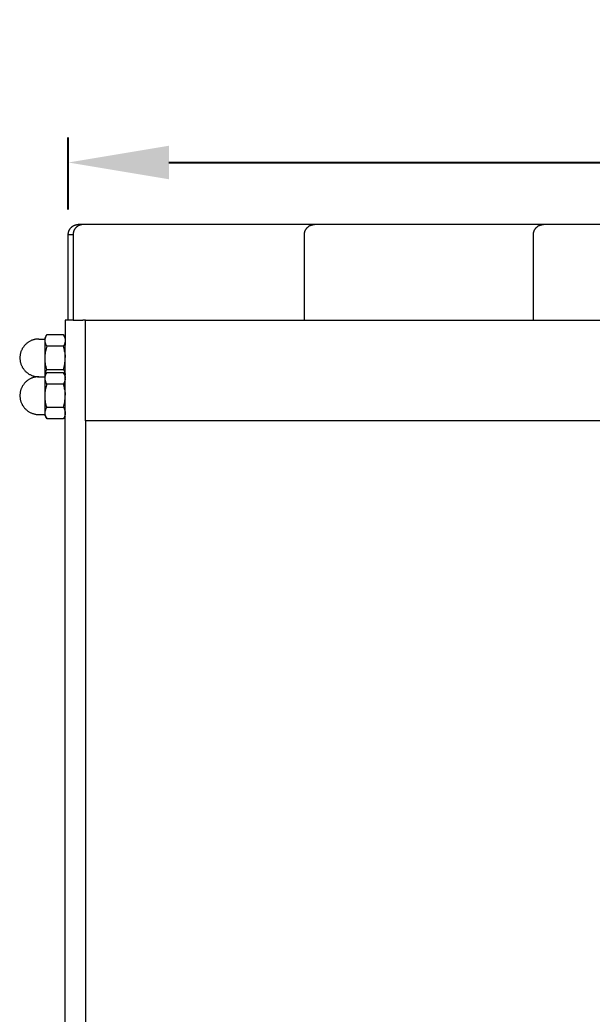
# Model space of a CAD drawing. Header units: millimetres. Extents: x -111 to 4919, y -143 to 3304.
# Drawn here: x 3372.9 to 3600.1, y 2908.8 to 3303.9 of the extents above; entities that cross this region are included whole.
import ezdxf

# ---------------------------------------------------------------- set-up
doc = ezdxf.new("R2010")
doc.units = ezdxf.units.MM
doc.layers.add('ZANO_R', color=7, linetype='Continuous', lineweight=0)
doc.layers.add('ZANO_W', color=1, linetype='Continuous', lineweight=0)
doc.styles.add('Arial', font='arial.ttf')
doc.styles.get("Standard").update_dxf_attribs({"font": 'ARIALUNI.TTF'})
doc.dimstyles.new('pl i ang', dxfattribs={"dimtxt": 50, "dimasz": 50, "dimexe": 1.25, "dimexo": 0.625, "dimgap": 10, "dimtad": 1, "dimtoh": 1, "dimtxsty": 'Standard', "dimcen": 2.5, "dimclrd": 1, "dimclre": 1, "dimclrt": 1, "dimadec": 0, "dimazin": 0, "dimtfac": 1, "dimtmove": 0, "dimatfit": 3, "dimfxl": 1, "dimarcsym": 1})

# ---------------------------------------------------------------- blocks, each defined once
blk = doc.blocks.new('*D398')
at = {"layer": 'ZANO_W', "color": 1, "lineweight": -2}
for p, q in [((3392.06, 3228.59), (3392.06, 3257.24)), ((4770.02, 3228.66), (4770.02, 3257.24)), ((3432.06, 3247.24), (4730.02, 3247.24))]:
    blk.add_line(p, q, dxfattribs=at)
at = {"layer": 'ZANO_W', "color": 1}
for points in [[(3432.06, 3253.9), (3432.06, 3240.57), (3392.06, 3247.24)], [(4730.02, 3240.57), (4730.02, 3253.9), (4770.02, 3247.24)]]:
    blk.add_solid(points, dxfattribs=at)
at = {"layer": 'ZANO_W', "color": 1, "insert": (4081.04, 3277.67), "char_height": 40, "attachment_point": 5, "style": 'Arial'}
blk.add_mtext('1378', dxfattribs=at)

msp = doc.modelspace()

# ---------------------------------------------------------------- linework, layer by layer
at = {"layer": 'ZANO_R'}
for p, q in [((3392.39, 3220.18), (3392.45, 3220.31)), ((3392.45, 3220.31), (3392.51, 3220.43)), ((3392.51, 3220.43), (3392.58, 3220.55)), ((3392.58, 3220.55), (3392.64, 3220.67)), ((3392.64, 3220.67), (3392.72, 3220.78)), ((3392.72, 3220.78), (3392.79, 3220.9)), ((3392.79, 3220.9), (3392.87, 3221.01)), ((3392.87, 3221.01), (3392.96, 3221.11)), ((3392.96, 3221.11), (3393.05, 3221.22)), ((3393.05, 3221.22), (3393.14, 3221.32)), ((3393.14, 3221.32), (3393.23, 3221.42)), ((3393.23, 3221.42), (3393.33, 3221.51)), ((3393.33, 3221.51), (3393.43, 3221.6)), ((3393.43, 3221.6), (3393.54, 3221.69)), ((3393.54, 3221.69), (3393.65, 3221.78)), ((3393.65, 3221.78), (3393.76, 3221.86)), ((3393.76, 3221.86), (3393.87, 3221.93)), ((3393.87, 3221.93), (3393.98, 3222.01)), ((3393.98, 3222.01), (3394.1, 3222.08)), ((3394.1, 3222.08), (3394.22, 3222.14)), ((3394.22, 3222.14), (3394.34, 3222.2)), ((3394.38, 3220.31), (3394.32, 3220.18)), ((3394.34, 3222.2), (3394.47, 3222.26)), ((3394.44, 3220.43), (3394.38, 3220.31)), ((3394.51, 3220.55), (3394.44, 3220.43)), ((3394.47, 3222.26), (3394.59, 3222.31)), ((3394.57, 3220.67), (3394.51, 3220.55)), ((3394.65, 3220.78), (3394.57, 3220.67)), ((3394.59, 3222.31), (3394.72, 3222.36)), ((3394.72, 3220.9), (3394.65, 3220.78)), ((3394.72, 3222.36), (3394.85, 3222.4)), ((3394.81, 3221.01), (3394.72, 3220.9)), ((3394.89, 3221.11), (3394.81, 3221.01)), ((3394.85, 3222.4), (3394.98, 3222.44)), ((3394.98, 3221.22), (3394.89, 3221.11)), ((3394.98, 3222.44), (3395.11, 3222.48)), ((3395.07, 3221.32), (3394.98, 3221.22)), ((3395.16, 3221.42), (3395.07, 3221.32)), ((3395.11, 3222.48), (3395.25, 3222.51)), ((3395.26, 3221.51), (3395.16, 3221.42)), ((3395.25, 3222.51), (3395.38, 3222.53)), ((3395.36, 3221.6), (3395.26, 3221.51)), ((3395.47, 3221.69), (3395.36, 3221.6)), ((3395.38, 3222.53), (3395.52, 3222.55)), ((3395.58, 3221.78), (3395.47, 3221.69)), ((3395.52, 3222.55), (3395.65, 3222.57)), ((3395.69, 3221.86), (3395.58, 3221.78)), ((3395.65, 3222.57), (3395.79, 3222.58)), ((3395.8, 3221.93), (3395.69, 3221.86)), ((3395.79, 3222.58), (3395.93, 3222.59)), ((3395.91, 3222.01), (3395.8, 3221.93)), ((3396.03, 3222.08), (3395.91, 3222.01)), ((3395.93, 3222.59), (3396.06, 3222.59)), ((3396.15, 3222.14), (3396.03, 3222.08)), ((3397.9, 3222.59), (3396.06, 3222.59)), ((3396.27, 3222.2), (3396.15, 3222.14)), ((3396.4, 3222.26), (3396.27, 3222.2)), ((3396.52, 3222.31), (3396.4, 3222.26)), ((3396.65, 3222.36), (3396.52, 3222.31)), ((3396.78, 3222.4), (3396.65, 3222.36)), ((3396.91, 3222.44), (3396.78, 3222.4)), ((3397.05, 3222.48), (3396.91, 3222.44)), ((3397.18, 3222.51), (3397.05, 3222.48)), ((3397.31, 3222.53), (3397.18, 3222.51)), ((3397.45, 3222.55), (3397.31, 3222.53)), ((3397.58, 3222.57), (3397.45, 3222.55)), ((3397.72, 3222.58), (3397.58, 3222.57)), ((3397.86, 3222.59), (3397.72, 3222.58)), ((3397.99, 3222.59), (3397.86, 3222.59)), ((3472.28, 3222.59), (3397.99, 3222.59)), ((3489.75, 3222.59), (3472.28, 3222.59)), ((3486.17, 3220.18), (3486.23, 3220.31)), ((3486.23, 3220.31), (3486.29, 3220.43)), ((3486.29, 3220.43), (3486.36, 3220.55)), ((3486.36, 3220.55), (3486.42, 3220.67)), ((3486.42, 3220.67), (3486.5, 3220.78)), ((3486.5, 3220.78), (3486.57, 3220.9)), ((3486.57, 3220.9), (3486.66, 3221.01)), ((3486.66, 3221.01), (3486.74, 3221.11)), ((3486.74, 3221.11), (3486.83, 3221.22)), ((3486.83, 3221.22), (3486.92, 3221.32)), ((3486.92, 3221.32), (3487.01, 3221.42)), ((3487.01, 3221.42), (3487.11, 3221.51)), ((3487.11, 3221.51), (3487.21, 3221.6)), ((3487.21, 3221.6), (3487.32, 3221.69)), ((3487.32, 3221.69), (3487.43, 3221.78)), ((3487.43, 3221.78), (3487.54, 3221.86)), ((3487.54, 3221.86), (3487.65, 3221.93)), ((3487.65, 3221.93), (3487.76, 3222.01)), ((3487.76, 3222.01), (3487.88, 3222.08)), ((3487.88, 3222.08), (3488, 3222.14)), ((3488, 3222.14), (3488.12, 3222.2)), ((3488.12, 3222.2), (3488.25, 3222.26)), ((3488.25, 3222.26), (3488.37, 3222.31)), ((3488.37, 3222.31), (3488.5, 3222.36)), ((3488.5, 3222.36), (3488.63, 3222.4)), ((3488.63, 3222.4), (3488.76, 3222.44)), ((3488.76, 3222.44), (3488.9, 3222.48)), ((3488.9, 3222.48), (3489.03, 3222.51)), ((3489.03, 3222.51), (3489.16, 3222.53)), ((3489.16, 3222.53), (3489.3, 3222.55)), ((3489.3, 3222.55), (3489.43, 3222.57)), ((3489.43, 3222.57), (3489.57, 3222.58)), ((3489.57, 3222.58), (3489.71, 3222.59)), ((3489.71, 3222.59), (3489.84, 3222.59)), ((3563.47, 3222.59), (3489.84, 3222.59)), ((3580.7, 3222.59), (3563.47, 3222.59)), ((3577.12, 3220.18), (3577.18, 3220.31)), ((3577.18, 3220.31), (3577.24, 3220.43)), ((3577.24, 3220.43), (3577.31, 3220.55)), ((3577.31, 3220.55), (3577.37, 3220.67)), ((3577.37, 3220.67), (3577.45, 3220.78)), ((3577.45, 3220.78), (3577.52, 3220.9)), ((3577.52, 3220.9), (3577.61, 3221.01)), ((3577.61, 3221.01), (3577.69, 3221.11)), ((3577.69, 3221.11), (3577.78, 3221.22)), ((3577.78, 3221.22), (3577.87, 3221.32)), ((3577.87, 3221.32), (3577.96, 3221.42)), ((3577.96, 3221.42), (3578.06, 3221.51)), ((3578.06, 3221.51), (3578.16, 3221.6)), ((3578.16, 3221.6), (3578.27, 3221.69)), ((3578.27, 3221.69), (3578.38, 3221.78)), ((3578.38, 3221.78), (3578.49, 3221.86)), ((3578.49, 3221.86), (3578.6, 3221.93)), ((3578.6, 3221.93), (3578.71, 3222.01)), ((3578.71, 3222.01), (3578.83, 3222.08)), ((3578.83, 3222.08), (3578.95, 3222.14)), ((3578.95, 3222.14), (3579.07, 3222.2)), ((3579.07, 3222.2), (3579.2, 3222.26)), ((3579.2, 3222.26), (3579.33, 3222.31)), ((3579.33, 3222.31), (3579.45, 3222.36)), ((3579.45, 3222.36), (3579.58, 3222.4)), ((3579.58, 3222.4), (3579.71, 3222.44)), ((3579.71, 3222.44), (3579.85, 3222.48)), ((3579.85, 3222.48), (3579.98, 3222.51)), ((3579.98, 3222.51), (3580.11, 3222.53)), ((3580.11, 3222.53), (3580.25, 3222.55)), ((3580.25, 3222.55), (3580.38, 3222.57)), ((3580.38, 3222.57), (3580.52, 3222.58)), ((3580.52, 3222.58), (3580.66, 3222.59)), ((3580.66, 3222.59), (3580.79, 3222.59)), ((3653.03, 3222.59), (3580.79, 3222.59)), ((3392.06, 3218.73), (3392.07, 3218.86)), ((3392.06, 3218.59), (3392.06, 3218.73)), ((3392.06, 3184.59), (3392.06, 3218.59)), ((3392.06, 3218.59), (3393.99, 3218.59)), ((3392.07, 3218.86), (3392.08, 3219)), ((3392.08, 3219), (3392.1, 3219.13)), ((3392.1, 3219.13), (3392.12, 3219.27)), ((3392.12, 3219.27), (3392.15, 3219.4)), ((3392.15, 3219.4), (3392.18, 3219.54)), ((3392.18, 3219.54), (3392.21, 3219.67)), ((3392.21, 3219.67), (3392.25, 3219.8)), ((3392.25, 3219.8), (3392.29, 3219.93)), ((3392.29, 3219.93), (3392.34, 3220.06)), ((3392.34, 3220.06), (3392.39, 3220.18)), ((3394, 3218.86), (3393.99, 3218.73)), ((3393.99, 3218.73), (3393.99, 3218.59)), ((3393.99, 3218.59), (3393.99, 3184.59)), ((3394.01, 3219), (3394, 3218.86)), ((3394.03, 3219.13), (3394.01, 3219)), ((3394.05, 3219.27), (3394.03, 3219.13)), ((3394.08, 3219.4), (3394.05, 3219.27)), ((3394.11, 3219.54), (3394.08, 3219.4)), ((3394.14, 3219.67), (3394.11, 3219.54)), ((3394.18, 3219.8), (3394.14, 3219.67)), ((3394.22, 3219.93), (3394.18, 3219.8)), ((3394.27, 3220.06), (3394.22, 3219.93)), ((3394.32, 3220.18), (3394.27, 3220.06)), ((3485.84, 3218.73), (3485.85, 3218.86)), ((3485.84, 3218.59), (3485.84, 3218.73)), ((3485.84, 3184.59), (3485.84, 3218.59)), ((3485.85, 3218.86), (3485.86, 3219)), ((3485.86, 3219), (3485.88, 3219.13)), ((3485.88, 3219.13), (3485.9, 3219.27)), ((3485.9, 3219.27), (3485.93, 3219.4)), ((3485.93, 3219.4), (3485.96, 3219.54)), ((3485.96, 3219.54), (3485.99, 3219.67)), ((3485.99, 3219.67), (3486.03, 3219.8)), ((3486.03, 3219.8), (3486.07, 3219.93)), ((3486.07, 3219.93), (3486.12, 3220.06)), ((3486.12, 3220.06), (3486.17, 3220.18)), ((3576.79, 3218.73), (3576.8, 3218.86)), ((3576.79, 3218.59), (3576.79, 3218.73)), ((3576.79, 3184.59), (3576.79, 3218.59)), ((3576.8, 3218.86), (3576.81, 3219)), ((3576.81, 3219), (3576.83, 3219.13)), ((3576.83, 3219.13), (3576.85, 3219.27)), ((3576.85, 3219.27), (3576.88, 3219.4)), ((3576.88, 3219.4), (3576.91, 3219.54)), ((3576.91, 3219.54), (3576.94, 3219.67)), ((3576.94, 3219.67), (3576.98, 3219.8)), ((3576.98, 3219.8), (3577.02, 3219.93)), ((3577.02, 3219.93), (3577.07, 3220.06)), ((3577.07, 3220.06), (3577.12, 3220.18)), ((3393.96, 3184.59), (3390.86, 3184.59)), ((3390.86, 3184.59), (3390.86, 3174.59)), ((3393.99, 3184.59), (3393.96, 3184.59)), ((3393.99, 3184.59), (3397.84, 3184.59)), ((3398.86, 3184.59), (3397.84, 3184.59)), ((3398.86, 3184.59), (4318.86, 3184.59)), ((3398.86, 3144.59), (3398.86, 3184.59)), ((3378.33, 3176.81), (3378.09, 3176.74)), ((3378.58, 3176.88), (3378.33, 3176.81)), ((3378.83, 3176.93), (3378.58, 3176.88)), ((3379.08, 3176.98), (3378.83, 3176.93)), ((3379.34, 3177.02), (3379.08, 3176.98)), ((3379.59, 3177.05), (3379.34, 3177.02)), ((3379.85, 3177.07), (3379.59, 3177.05)), ((3380.1, 3177.08), (3379.85, 3177.07)), ((3380.36, 3177.09), (3380.1, 3177.08)), ((3380.36, 3177.09), (3382.61, 3177.09)), ((3382.61, 3177.09), (3382.62, 3177.09)), ((3382.62, 3177.09), (3382.63, 3177.09)), ((3382.63, 3177.09), (3382.63, 3177.09)), ((3382.63, 3177.09), (3382.64, 3177.09)), ((3382.64, 3177.09), (3382.65, 3177.09)), ((3382.65, 3177.09), (3382.66, 3177.09)), ((3382.66, 3177.09), (3382.67, 3177.1)), ((3382.67, 3177.1), (3382.68, 3177.1)), ((3382.68, 3177.1), (3382.68, 3177.1)), ((3382.68, 3177.1), (3382.69, 3177.1)), ((3382.69, 3177.1), (3382.7, 3177.11)), ((3382.7, 3177.11), (3382.71, 3177.11)), ((3382.71, 3177.11), (3382.72, 3177.11)), ((3382.72, 3177.11), (3382.72, 3177.12)), ((3382.72, 3177.12), (3382.73, 3177.12)), ((3382.73, 3177.12), (3382.74, 3177.13)), ((3382.74, 3177.13), (3382.75, 3177.13)), ((3382.75, 3177.13), (3382.75, 3177.14)), ((3382.75, 3177.14), (3382.76, 3177.14)), ((3382.76, 3177.14), (3382.77, 3177.15)), ((3382.77, 3177.15), (3382.78, 3177.16)), ((3382.77, 3177.15), (3382.77, 3177.15)), ((3382.78, 3177.16), (3382.79, 3177.16)), ((3382.79, 3177.17), (3382.8, 3177.18)), ((3382.79, 3177.16), (3382.79, 3177.17)), ((3382.8, 3177.18), (3382.81, 3177.19)), ((3382.8, 3177.18), (3382.8, 3177.18)), ((3382.81, 3177.19), (3382.81, 3177.2)), ((3382.81, 3177.2), (3382.82, 3177.2)), ((3382.82, 3177.21), (3382.83, 3177.22)), ((3382.82, 3177.2), (3382.82, 3177.21)), ((3382.83, 3177.22), (3382.83, 3177.23)), ((3382.83, 3177.23), (3382.84, 3177.23)), ((3382.84, 3177.26), (3382.85, 3177.27)), ((3382.84, 3177.25), (3382.84, 3177.26)), ((3382.84, 3177.24), (3382.84, 3177.25)), ((3382.84, 3177.23), (3382.84, 3177.24)), ((3382.85, 3177.29), (3382.86, 3177.3)), ((3382.85, 3177.28), (3382.85, 3177.29)), ((3382.85, 3177.27), (3382.85, 3177.28)), ((3382.85, 3177.27), (3382.85, 3177.27)), ((3382.86, 3177.59), (3383.49, 3178.69)), ((3382.86, 3176.58), (3382.86, 3177.59)), ((3382.86, 3177.31), (3382.86, 3177.32)), ((3382.86, 3177.3), (3382.86, 3177.31)), ((3382.87, 3176.67), (3382.88, 3176.82)), ((3382.88, 3176.82), (3382.9, 3176.97)), ((3382.9, 3176.97), (3382.92, 3177.13)), ((3382.92, 3177.13), (3382.95, 3177.28)), ((3382.95, 3177.28), (3382.98, 3177.42)), ((3382.98, 3177.42), (3383.02, 3177.57)), ((3383.02, 3177.57), (3383.06, 3177.72)), ((3383.06, 3177.72), (3383.11, 3177.86)), ((3383.11, 3177.86), (3383.16, 3178.01)), ((3383.16, 3178.01), (3383.22, 3178.15)), ((3383.22, 3178.15), (3383.28, 3178.29)), ((3383.28, 3178.29), (3383.35, 3178.43)), ((3383.35, 3178.43), (3383.42, 3178.56)), ((3383.42, 3178.56), (3383.49, 3178.7)), ((3383.49, 3178.7), (3383.57, 3178.83)), ((3383.57, 3178.83), (3390.14, 3178.83)), ((3390.14, 3178.83), (3390.23, 3178.69)), ((3390.23, 3178.69), (3390.3, 3178.55)), ((3390.86, 3177.59), (3390.23, 3178.69)), ((3390.3, 3178.55), (3390.38, 3178.41)), ((3390.38, 3178.41), (3390.45, 3178.27)), ((3390.45, 3178.27), (3390.51, 3178.12)), ((3390.51, 3178.12), (3390.57, 3177.97)), ((3390.57, 3177.97), (3390.62, 3177.82)), ((3390.62, 3177.82), (3390.67, 3177.67)), ((3390.67, 3177.67), (3390.71, 3177.52)), ((3390.71, 3177.52), (3390.75, 3177.37)), ((3390.75, 3177.37), (3390.78, 3177.21)), ((3390.78, 3177.21), (3390.81, 3177.05)), ((3390.81, 3177.05), (3390.83, 3176.9)), ((3390.83, 3176.9), (3390.85, 3176.74)), ((3373.7, 3173.04), (3373.59, 3172.81)), ((3373.82, 3173.26), (3373.7, 3173.04)), ((3373.95, 3173.49), (3373.82, 3173.26)), ((3374.09, 3173.7), (3373.95, 3173.49)), ((3374.23, 3173.91), (3374.09, 3173.7)), ((3374.38, 3174.12), (3374.23, 3173.91)), ((3374.54, 3174.32), (3374.38, 3174.12)), ((3374.71, 3174.52), (3374.54, 3174.32)), ((3374.88, 3174.71), (3374.71, 3174.52)), ((3375.06, 3174.89), (3374.88, 3174.71)), ((3375.24, 3175.07), (3375.06, 3174.89)), ((3375.43, 3175.24), (3375.24, 3175.07)), ((3375.63, 3175.41), (3375.43, 3175.24)), ((3375.83, 3175.57), (3375.63, 3175.41)), ((3376.03, 3175.72), (3375.83, 3175.57)), ((3376.25, 3175.86), (3376.03, 3175.72)), ((3376.46, 3176), (3376.25, 3175.86)), ((3376.68, 3176.13), (3376.46, 3176)), ((3376.91, 3176.25), (3376.68, 3176.13)), ((3377.14, 3176.36), (3376.91, 3176.25)), ((3377.37, 3176.47), (3377.14, 3176.36)), ((3377.61, 3176.57), (3377.37, 3176.47)), ((3377.85, 3176.66), (3377.61, 3176.57)), ((3378.09, 3176.74), (3377.85, 3176.66)), ((3382.86, 3176.52), (3382.87, 3176.67)), ((3382.87, 3176.36), (3382.86, 3176.52)), ((3382.86, 3169.79), (3382.86, 3176.45)), ((3382.88, 3176.21), (3382.87, 3176.36)), ((3382.9, 3176.06), (3382.88, 3176.21)), ((3382.92, 3175.91), (3382.9, 3176.06)), ((3382.95, 3175.76), (3382.92, 3175.91)), ((3382.98, 3175.61), (3382.95, 3175.76)), ((3383.02, 3175.46), (3382.98, 3175.61)), ((3383.06, 3175.31), (3383.02, 3175.46)), ((3383.11, 3175.17), (3383.06, 3175.31)), ((3383.16, 3175.03), (3383.11, 3175.17)), ((3383.22, 3174.88), (3383.16, 3175.03)), ((3383.31, 3173.2), (3383.19, 3172.68)), ((3383.28, 3174.74), (3383.22, 3174.88)), ((3383.35, 3174.61), (3383.28, 3174.74)), ((3383.43, 3173.7), (3383.31, 3173.2)), ((3383.42, 3174.47), (3383.35, 3174.61)), ((3383.49, 3174.34), (3383.42, 3174.47)), ((3383.57, 3174.21), (3383.43, 3173.7)), ((3383.57, 3174.21), (3383.49, 3174.34)), ((3390.14, 3174.21), (3383.57, 3174.21)), ((3390.23, 3174.34), (3390.14, 3174.21)), ((3390.28, 3173.7), (3390.14, 3174.21)), ((3390.3, 3174.48), (3390.23, 3174.34)), ((3390.41, 3173.2), (3390.28, 3173.7)), ((3390.38, 3174.62), (3390.3, 3174.48)), ((3390.45, 3174.77), (3390.38, 3174.62)), ((3390.52, 3172.68), (3390.41, 3173.2)), ((3390.51, 3174.91), (3390.45, 3174.77)), ((3390.57, 3175.06), (3390.51, 3174.91)), ((3390.62, 3175.21), (3390.57, 3175.06)), ((3390.67, 3175.36), (3390.62, 3175.21)), ((3390.71, 3175.51), (3390.67, 3175.36)), ((3390.75, 3175.67), (3390.71, 3175.51)), ((3390.78, 3175.82), (3390.75, 3175.67)), ((3390.81, 3175.98), (3390.78, 3175.82)), ((3390.83, 3176.14), (3390.81, 3175.98)), ((3390.85, 3176.3), (3390.83, 3176.14)), ((3390.85, 3176.74), (3390.86, 3176.58)), ((3390.86, 3176.45), (3390.85, 3176.3)), ((3390.86, 2780.59), (3390.86, 3174.59)), ((3372.88, 3170.1), (3372.86, 3169.85)), ((3372.86, 3169.85), (3372.86, 3169.59)), ((3372.86, 3169.59), (3372.86, 3169.33)), ((3372.86, 3169.33), (3372.88, 3169.08)), ((3372.9, 3170.36), (3372.88, 3170.1)), ((3372.88, 3169.08), (3372.9, 3168.82)), ((3372.93, 3170.61), (3372.9, 3170.36)), ((3372.97, 3170.86), (3372.93, 3170.61)), ((3373.02, 3171.11), (3372.97, 3170.86)), ((3373.07, 3171.36), (3373.02, 3171.11)), ((3373.14, 3171.61), (3373.07, 3171.36)), ((3373.21, 3171.86), (3373.14, 3171.61)), ((3373.29, 3172.1), (3373.21, 3171.86)), ((3373.38, 3172.34), (3373.29, 3172.1)), ((3373.48, 3172.58), (3373.38, 3172.34)), ((3373.59, 3172.81), (3373.48, 3172.58)), ((3382.86, 3169.59), (3382.87, 3170.02)), ((3382.87, 3169.07), (3382.86, 3169.59)), ((3382.86, 3162.72), (3382.86, 3169.46)), ((3382.87, 3170.02), (3382.89, 3170.45)), ((3382.9, 3168.55), (3382.87, 3169.07)), ((3382.89, 3170.45), (3382.92, 3170.89)), ((3382.92, 3170.89), (3382.96, 3171.32)), ((3382.96, 3171.32), (3383.02, 3171.74)), ((3383.02, 3171.74), (3383.09, 3172.17)), ((3383.19, 3172.68), (3383.09, 3172.17)), ((3390.62, 3172.17), (3390.52, 3172.68)), ((3390.62, 3172.17), (3390.7, 3171.7)), ((3390.7, 3171.7), (3390.76, 3171.22)), ((3390.76, 3171.22), (3390.81, 3170.74)), ((3390.8, 3168.32), (3390.84, 3168.89)), ((3390.81, 3170.74), (3390.84, 3170.27)), ((3390.84, 3170.27), (3390.86, 3169.79)), ((3390.84, 3168.89), (3390.86, 3169.46)), ((3372.9, 3168.82), (3372.93, 3168.57)), ((3372.93, 3168.57), (3372.97, 3168.31)), ((3372.97, 3168.31), (3373.02, 3168.06)), ((3373.02, 3168.06), (3373.07, 3167.81)), ((3373.07, 3167.81), (3373.14, 3167.57)), ((3373.14, 3167.57), (3373.21, 3167.32)), ((3373.21, 3167.32), (3373.29, 3167.08)), ((3373.29, 3167.08), (3373.38, 3166.84)), ((3373.38, 3166.84), (3373.48, 3166.6)), ((3373.48, 3166.6), (3373.59, 3166.37)), ((3373.59, 3166.37), (3373.7, 3166.14)), ((3373.7, 3166.14), (3373.82, 3165.91)), ((3373.82, 3165.91), (3373.95, 3165.69)), ((3373.95, 3165.69), (3374.09, 3165.48)), ((3374.09, 3165.48), (3374.23, 3165.26)), ((3374.23, 3165.26), (3374.38, 3165.06)), ((3374.38, 3165.06), (3374.54, 3164.86)), ((3382.95, 3168.03), (3382.9, 3168.55)), ((3383.01, 3167.51), (3382.95, 3168.03)), ((3383.09, 3167), (3383.01, 3167.51)), ((3383.19, 3166.48), (3383.09, 3167)), ((3383.3, 3165.98), (3383.19, 3166.48)), ((3383.43, 3165.47), (3383.3, 3165.98)), ((3383.57, 3164.97), (3383.43, 3165.47)), ((3383.49, 3164.84), (3383.57, 3164.97)), ((3383.57, 3164.97), (3390.14, 3164.97)), ((3390.14, 3164.97), (3390.3, 3165.52)), ((3390.14, 3164.97), (3390.23, 3164.83)), ((3390.3, 3165.52), (3390.44, 3166.07)), ((3390.44, 3166.07), (3390.56, 3166.63)), ((3390.56, 3166.63), (3390.66, 3167.19)), ((3390.66, 3167.19), (3390.74, 3167.76)), ((3390.74, 3167.76), (3390.8, 3168.32)), ((3374.54, 3164.86), (3374.71, 3164.66)), ((3374.71, 3164.66), (3374.88, 3164.47)), ((3374.88, 3164.47), (3375.06, 3164.29)), ((3375.06, 3164.29), (3375.24, 3164.11)), ((3375.24, 3164.11), (3375.43, 3163.94)), ((3375.43, 3163.94), (3375.63, 3163.77)), ((3375.63, 3163.77), (3375.83, 3163.61)), ((3375.83, 3163.61), (3376.03, 3163.46)), ((3376.03, 3163.46), (3376.25, 3163.32)), ((3376.25, 3163.32), (3376.46, 3163.18)), ((3376.46, 3161), (3376.25, 3160.86)), ((3376.46, 3163.18), (3376.68, 3163.05)), ((3376.68, 3161.13), (3376.46, 3161)), ((3376.68, 3163.05), (3376.91, 3162.93)), ((3376.91, 3161.25), (3376.68, 3161.13)), ((3376.91, 3162.93), (3377.14, 3162.82)), ((3377.14, 3161.36), (3376.91, 3161.25)), ((3377.14, 3162.82), (3377.37, 3162.71)), ((3377.37, 3161.47), (3377.14, 3161.36)), ((3377.37, 3162.71), (3377.61, 3162.61)), ((3377.61, 3161.57), (3377.37, 3161.47)), ((3377.61, 3162.61), (3377.85, 3162.52)), ((3377.85, 3161.66), (3377.61, 3161.57)), ((3377.85, 3162.52), (3378.09, 3162.44)), ((3378.09, 3161.74), (3377.85, 3161.66)), ((3378.09, 3162.44), (3378.33, 3162.37)), ((3378.33, 3161.81), (3378.09, 3161.74)), ((3378.33, 3162.37), (3378.58, 3162.3)), ((3378.58, 3161.88), (3378.33, 3161.81)), ((3378.58, 3162.3), (3378.83, 3162.25)), ((3378.83, 3161.93), (3378.58, 3161.88)), ((3378.83, 3162.25), (3379.08, 3162.2)), ((3379.08, 3161.98), (3378.83, 3161.93)), ((3379.08, 3162.2), (3379.34, 3162.16)), ((3379.34, 3162.02), (3379.08, 3161.98)), ((3379.34, 3162.16), (3379.59, 3162.13)), ((3379.59, 3162.05), (3379.34, 3162.02)), ((3379.59, 3162.13), (3379.85, 3162.11)), ((3379.85, 3162.07), (3379.59, 3162.05)), ((3379.85, 3162.11), (3380.1, 3162.09)), ((3380.1, 3162.08), (3379.85, 3162.07)), ((3380.36, 3162.09), (3380.1, 3162.08)), ((3380.1, 3162.09), (3380.36, 3162.09)), ((3380.36, 3162.09), (3382.61, 3162.09)), ((3382.61, 3162.09), (3382.62, 3162.09)), ((3382.62, 3162.09), (3382.63, 3162.09)), ((3382.63, 3162.09), (3382.63, 3162.09)), ((3382.63, 3162.09), (3382.64, 3162.09)), ((3382.64, 3162.09), (3382.65, 3162.09)), ((3382.65, 3162.09), (3382.66, 3162.09)), ((3382.66, 3162.09), (3382.67, 3162.1)), ((3382.67, 3162.1), (3382.68, 3162.1)), ((3382.68, 3162.1), (3382.68, 3162.1)), ((3382.68, 3162.1), (3382.69, 3162.1)), ((3382.69, 3162.1), (3382.7, 3162.11)), ((3382.7, 3162.11), (3382.71, 3162.11)), ((3382.71, 3162.11), (3382.72, 3162.11)), ((3382.72, 3162.11), (3382.72, 3162.12)), ((3382.72, 3162.12), (3382.73, 3162.12)), ((3382.73, 3162.12), (3382.74, 3162.13)), ((3382.74, 3162.13), (3382.75, 3162.13)), ((3382.75, 3162.13), (3382.75, 3162.14)), ((3382.75, 3162.14), (3382.76, 3162.14)), ((3382.76, 3162.14), (3382.77, 3162.15)), ((3382.77, 3162.15), (3382.78, 3162.16)), ((3382.77, 3162.15), (3382.77, 3162.15)), ((3382.78, 3162.16), (3382.79, 3162.16)), ((3382.79, 3162.17), (3382.8, 3162.18)), ((3382.79, 3162.16), (3382.79, 3162.17)), ((3382.8, 3162.18), (3382.81, 3162.19)), ((3382.8, 3162.18), (3382.8, 3162.18)), ((3382.81, 3162.19), (3382.81, 3162.2)), ((3382.81, 3162.2), (3382.82, 3162.2)), ((3382.82, 3162.21), (3382.83, 3162.22)), ((3382.82, 3162.2), (3382.82, 3162.21)), ((3382.83, 3162.23), (3382.84, 3162.24)), ((3382.83, 3162.22), (3382.83, 3162.23)), ((3382.83, 3162.22), (3382.83, 3162.22)), ((3382.84, 3162.25), (3382.84, 3162.26)), ((3382.84, 3162.26), (3382.85, 3162.26)), ((3382.84, 3162.24), (3382.84, 3162.25)), ((3382.85, 3162.29), (3382.86, 3162.3)), ((3382.85, 3162.28), (3382.85, 3162.29)), ((3382.85, 3162.27), (3382.85, 3162.28)), ((3382.85, 3162.26), (3382.85, 3162.27)), ((3382.86, 3162.59), (3383.49, 3163.69)), ((3382.86, 3162.66), (3382.87, 3162.81)), ((3382.86, 3162.59), (3382.86, 3162.66)), ((3382.86, 3161.6), (3382.86, 3162.59)), ((3382.86, 3162.3), (3382.86, 3162.31)), ((3382.86, 3162.31), (3382.86, 3162.31)), ((3382.86, 3161.52), (3382.87, 3161.67)), ((3382.87, 3161.36), (3382.86, 3161.52)), ((3382.86, 3154.79), (3382.86, 3161.45)), ((3382.87, 3162.81), (3382.88, 3162.97)), ((3382.87, 3161.67), (3382.88, 3161.82)), ((3382.88, 3161.21), (3382.87, 3161.36)), ((3382.88, 3162.97), (3382.9, 3163.12)), ((3382.88, 3161.82), (3382.9, 3161.97)), ((3382.9, 3161.06), (3382.88, 3161.21)), ((3382.9, 3163.12), (3382.92, 3163.27)), ((3382.9, 3161.97), (3382.92, 3162.13)), ((3382.92, 3160.91), (3382.9, 3161.06)), ((3382.92, 3163.27), (3382.95, 3163.42)), ((3382.92, 3162.13), (3382.95, 3162.28)), ((3382.95, 3163.42), (3382.98, 3163.57)), ((3382.95, 3162.28), (3382.98, 3162.42)), ((3382.98, 3163.57), (3383.02, 3163.72)), ((3382.98, 3162.42), (3383.02, 3162.57)), ((3383.02, 3163.72), (3383.06, 3163.86)), ((3383.02, 3162.57), (3383.06, 3162.72)), ((3383.06, 3163.86), (3383.11, 3164.01)), ((3383.06, 3162.72), (3383.11, 3162.86)), ((3383.11, 3164.01), (3383.16, 3164.15)), ((3383.11, 3162.86), (3383.16, 3163.01)), ((3383.16, 3164.15), (3383.22, 3164.29)), ((3383.16, 3163.01), (3383.22, 3163.15)), ((3383.22, 3164.29), (3383.28, 3164.43)), ((3383.22, 3163.15), (3383.28, 3163.29)), ((3383.28, 3164.43), (3383.35, 3164.57)), ((3383.28, 3163.29), (3383.35, 3163.43)), ((3383.35, 3164.57), (3383.42, 3164.71)), ((3383.35, 3163.43), (3383.42, 3163.56)), ((3383.42, 3164.71), (3383.49, 3164.84)), ((3383.42, 3163.56), (3383.49, 3163.7)), ((3383.49, 3163.7), (3383.57, 3163.83)), ((3383.57, 3163.83), (3390.14, 3163.83)), ((3390.14, 3163.83), (3390.23, 3163.69)), ((3390.23, 3164.83), (3390.3, 3164.7)), ((3390.23, 3163.69), (3390.3, 3163.55)), ((3390.86, 3162.59), (3390.23, 3163.69)), ((3390.3, 3164.7), (3390.38, 3164.56)), ((3390.3, 3163.55), (3390.38, 3163.41)), ((3390.38, 3164.56), (3390.45, 3164.41)), ((3390.38, 3163.41), (3390.44, 3163.27)), ((3390.44, 3163.27), (3390.51, 3163.13)), ((3390.45, 3164.41), (3390.51, 3164.27)), ((3390.51, 3164.27), (3390.57, 3164.12)), ((3390.51, 3163.13), (3390.56, 3162.98)), ((3390.56, 3162.98), (3390.62, 3162.83)), ((3390.57, 3164.12), (3390.62, 3163.97)), ((3390.62, 3163.97), (3390.67, 3163.82)), ((3390.62, 3162.83), (3390.67, 3162.68)), ((3390.67, 3163.82), (3390.71, 3163.66)), ((3390.67, 3162.68), (3390.71, 3162.53)), ((3390.71, 3163.66), (3390.75, 3163.51)), ((3390.71, 3162.53), (3390.75, 3162.38)), ((3390.75, 3163.51), (3390.78, 3163.35)), ((3390.75, 3162.38), (3390.78, 3162.22)), ((3390.78, 3163.35), (3390.81, 3163.2)), ((3390.78, 3162.22), (3390.81, 3162.07)), ((3390.81, 3163.2), (3390.83, 3163.04)), ((3390.81, 3162.07), (3390.83, 3161.91)), ((3390.83, 3161.14), (3390.81, 3160.98)), ((3390.83, 3163.04), (3390.85, 3162.88)), ((3390.83, 3161.91), (3390.85, 3161.76)), ((3390.85, 3161.3), (3390.83, 3161.14)), ((3390.85, 3162.88), (3390.86, 3162.72)), ((3390.85, 3161.76), (3390.86, 3161.6)), ((3390.86, 3161.45), (3390.85, 3161.3)), ((3373.29, 3157.1), (3373.21, 3156.86)), ((3373.38, 3157.34), (3373.29, 3157.1)), ((3373.48, 3157.58), (3373.38, 3157.34)), ((3373.59, 3157.81), (3373.48, 3157.58)), ((3373.7, 3158.04), (3373.59, 3157.81)), ((3373.82, 3158.26), (3373.7, 3158.04)), ((3373.95, 3158.49), (3373.82, 3158.26)), ((3374.09, 3158.7), (3373.95, 3158.49)), ((3374.23, 3158.91), (3374.09, 3158.7)), ((3374.38, 3159.12), (3374.23, 3158.91)), ((3374.54, 3159.32), (3374.38, 3159.12)), ((3374.71, 3159.52), (3374.54, 3159.32)), ((3374.88, 3159.71), (3374.71, 3159.52)), ((3375.06, 3159.89), (3374.88, 3159.71)), ((3375.24, 3160.07), (3375.06, 3159.89)), ((3375.43, 3160.24), (3375.24, 3160.07)), ((3375.63, 3160.41), (3375.43, 3160.24)), ((3375.83, 3160.57), (3375.63, 3160.41)), ((3376.03, 3160.72), (3375.83, 3160.57)), ((3376.25, 3160.86), (3376.03, 3160.72)), ((3382.95, 3160.76), (3382.92, 3160.91)), ((3382.98, 3160.61), (3382.95, 3160.76)), ((3383.02, 3160.46), (3382.98, 3160.61)), ((3383.06, 3160.31), (3383.02, 3160.46)), ((3383.02, 3156.74), (3383.09, 3157.17)), ((3383.11, 3160.17), (3383.06, 3160.31)), ((3383.19, 3157.68), (3383.09, 3157.17)), ((3383.16, 3160.03), (3383.11, 3160.17)), ((3383.22, 3159.88), (3383.16, 3160.03)), ((3383.31, 3158.2), (3383.19, 3157.68)), ((3383.28, 3159.74), (3383.22, 3159.88)), ((3383.35, 3159.61), (3383.28, 3159.74)), ((3383.43, 3158.7), (3383.31, 3158.2)), ((3383.42, 3159.47), (3383.35, 3159.61)), ((3383.49, 3159.34), (3383.42, 3159.47)), ((3383.57, 3159.21), (3383.43, 3158.7)), ((3383.57, 3159.21), (3383.49, 3159.34)), ((3390.14, 3159.21), (3383.57, 3159.21)), ((3390.23, 3159.34), (3390.14, 3159.21)), ((3390.28, 3158.7), (3390.14, 3159.21)), ((3390.3, 3159.48), (3390.23, 3159.34)), ((3390.41, 3158.2), (3390.28, 3158.7)), ((3390.38, 3159.62), (3390.3, 3159.48)), ((3390.45, 3159.77), (3390.38, 3159.62)), ((3390.52, 3157.68), (3390.41, 3158.2)), ((3390.51, 3159.91), (3390.45, 3159.77)), ((3390.57, 3160.06), (3390.51, 3159.91)), ((3390.62, 3157.17), (3390.52, 3157.68)), ((3390.62, 3160.21), (3390.57, 3160.06)), ((3390.67, 3160.36), (3390.62, 3160.21)), ((3390.62, 3157.17), (3390.7, 3156.7)), ((3390.71, 3160.51), (3390.67, 3160.36)), ((3390.75, 3160.67), (3390.71, 3160.51)), ((3390.78, 3160.82), (3390.75, 3160.67)), ((3390.81, 3160.98), (3390.78, 3160.82)), ((3372.88, 3155.1), (3372.86, 3154.85)), ((3372.86, 3154.85), (3372.86, 3154.59)), ((3372.86, 3154.59), (3372.86, 3154.33)), ((3372.86, 3154.33), (3372.88, 3154.08)), ((3372.9, 3155.36), (3372.88, 3155.1)), ((3372.88, 3154.08), (3372.9, 3153.82)), ((3372.93, 3155.61), (3372.9, 3155.36)), ((3372.9, 3153.82), (3372.93, 3153.57)), ((3372.97, 3155.86), (3372.93, 3155.61)), ((3372.93, 3153.57), (3372.97, 3153.31)), ((3373.02, 3156.11), (3372.97, 3155.86)), ((3372.97, 3153.31), (3373.02, 3153.06)), ((3373.07, 3156.36), (3373.02, 3156.11)), ((3373.14, 3156.61), (3373.07, 3156.36)), ((3373.21, 3156.86), (3373.14, 3156.61)), ((3382.86, 3154.59), (3382.87, 3155.02)), ((3382.87, 3154.07), (3382.86, 3154.59)), ((3382.86, 3147.72), (3382.86, 3154.46)), ((3382.87, 3155.02), (3382.89, 3155.45)), ((3382.9, 3153.55), (3382.87, 3154.07)), ((3382.89, 3155.45), (3382.92, 3155.89)), ((3382.95, 3153.03), (3382.9, 3153.55)), ((3382.92, 3155.89), (3382.96, 3156.32)), ((3382.96, 3156.32), (3383.02, 3156.74)), ((3390.7, 3156.7), (3390.76, 3156.22)), ((3390.74, 3152.76), (3390.8, 3153.32)), ((3390.76, 3156.22), (3390.81, 3155.74)), ((3390.8, 3153.32), (3390.84, 3153.89)), ((3390.81, 3155.74), (3390.84, 3155.27)), ((3390.84, 3155.27), (3390.86, 3154.79)), ((3390.84, 3153.89), (3390.86, 3154.46)), ((3373.02, 3153.06), (3373.07, 3152.81)), ((3373.07, 3152.81), (3373.14, 3152.57)), ((3373.14, 3152.57), (3373.21, 3152.32)), ((3373.21, 3152.32), (3373.29, 3152.08)), ((3373.29, 3152.08), (3373.38, 3151.84)), ((3373.38, 3151.84), (3373.48, 3151.6)), ((3373.48, 3151.6), (3373.59, 3151.37)), ((3373.59, 3151.37), (3373.7, 3151.14)), ((3373.7, 3151.14), (3373.82, 3150.91)), ((3373.82, 3150.91), (3373.95, 3150.69)), ((3373.95, 3150.69), (3374.09, 3150.48)), ((3374.09, 3150.48), (3374.23, 3150.26)), ((3374.23, 3150.26), (3374.38, 3150.06)), ((3374.38, 3150.06), (3374.54, 3149.86)), ((3374.54, 3149.86), (3374.71, 3149.66)), ((3374.71, 3149.66), (3374.88, 3149.47)), ((3374.88, 3149.47), (3375.06, 3149.29)), ((3375.06, 3149.29), (3375.24, 3149.11)), ((3383.01, 3152.51), (3382.95, 3153.03)), ((3383.09, 3152), (3383.01, 3152.51)), ((3383.19, 3151.48), (3383.09, 3152)), ((3383.11, 3149.01), (3383.16, 3149.15)), ((3383.16, 3149.15), (3383.22, 3149.29)), ((3383.3, 3150.98), (3383.19, 3151.48)), ((3383.22, 3149.29), (3383.28, 3149.43)), ((3383.28, 3149.43), (3383.35, 3149.57)), ((3383.43, 3150.47), (3383.3, 3150.98)), ((3383.35, 3149.57), (3383.42, 3149.71)), ((3383.42, 3149.71), (3383.49, 3149.84)), ((3383.57, 3149.97), (3383.43, 3150.47)), ((3383.49, 3149.84), (3383.57, 3149.97)), ((3383.57, 3149.97), (3390.14, 3149.97)), ((3390.14, 3149.97), (3390.3, 3150.52)), ((3390.14, 3149.97), (3390.23, 3149.83)), ((3390.23, 3149.83), (3390.3, 3149.7)), ((3390.3, 3150.52), (3390.44, 3151.07)), ((3390.3, 3149.7), (3390.38, 3149.56)), ((3390.38, 3149.56), (3390.45, 3149.41)), ((3390.44, 3151.07), (3390.56, 3151.63)), ((3390.45, 3149.41), (3390.51, 3149.27)), ((3390.51, 3149.27), (3390.57, 3149.12)), ((3390.56, 3151.63), (3390.66, 3152.19)), ((3390.66, 3152.19), (3390.74, 3152.76)), ((3375.24, 3149.11), (3375.43, 3148.94)), ((3375.43, 3148.94), (3375.63, 3148.77)), ((3375.63, 3148.77), (3375.83, 3148.61)), ((3375.83, 3148.61), (3376.03, 3148.46)), ((3376.03, 3148.46), (3376.25, 3148.32)), ((3376.25, 3148.32), (3376.46, 3148.18)), ((3376.46, 3148.18), (3376.68, 3148.05)), ((3376.68, 3148.05), (3376.91, 3147.93)), ((3376.91, 3147.93), (3377.14, 3147.82)), ((3377.14, 3147.82), (3377.37, 3147.71)), ((3377.37, 3147.71), (3377.61, 3147.61)), ((3377.61, 3147.61), (3377.85, 3147.52)), ((3377.85, 3147.52), (3378.09, 3147.44)), ((3378.09, 3147.44), (3378.33, 3147.37)), ((3378.33, 3147.37), (3378.58, 3147.3)), ((3378.58, 3147.3), (3378.83, 3147.25)), ((3378.83, 3147.25), (3379.08, 3147.2)), ((3379.08, 3147.2), (3379.34, 3147.16)), ((3379.34, 3147.16), (3379.59, 3147.13)), ((3379.59, 3147.13), (3379.85, 3147.11)), ((3379.85, 3147.11), (3380.1, 3147.09)), ((3380.1, 3147.09), (3380.36, 3147.09)), ((3380.36, 3147.09), (3382.61, 3147.09)), ((3382.61, 3147.09), (3382.62, 3147.09)), ((3382.62, 3147.09), (3382.63, 3147.09)), ((3382.63, 3147.09), (3382.63, 3147.09)), ((3382.63, 3147.09), (3382.64, 3147.09)), ((3382.64, 3147.09), (3382.65, 3147.09)), ((3382.65, 3147.09), (3382.66, 3147.08)), ((3382.66, 3147.08), (3382.67, 3147.08)), ((3382.67, 3147.08), (3382.68, 3147.08)), ((3382.68, 3147.08), (3382.68, 3147.08)), ((3382.68, 3147.08), (3382.69, 3147.07)), ((3382.69, 3147.07), (3382.7, 3147.07)), ((3382.7, 3147.07), (3382.71, 3147.07)), ((3382.71, 3147.07), (3382.72, 3147.06)), ((3382.72, 3147.06), (3382.72, 3147.06)), ((3382.72, 3147.06), (3382.73, 3147.06)), ((3382.73, 3147.06), (3382.74, 3147.05)), ((3382.74, 3147.05), (3382.75, 3147.05)), ((3382.75, 3147.05), (3382.75, 3147.04)), ((3382.75, 3147.04), (3382.76, 3147.04)), ((3382.76, 3147.04), (3382.77, 3147.03)), ((3382.77, 3147.03), (3382.77, 3147.03)), ((3382.77, 3147.03), (3382.78, 3147.02)), ((3382.78, 3147.02), (3382.79, 3147.01)), ((3382.79, 3147.01), (3382.79, 3147.01)), ((3382.79, 3147.01), (3382.8, 3147)), ((3382.8, 3147), (3382.8, 3147)), ((3382.8, 3147), (3382.81, 3146.99)), ((3382.81, 3146.99), (3382.81, 3146.98)), ((3382.81, 3146.98), (3382.82, 3146.97)), ((3382.82, 3146.97), (3382.82, 3146.97)), ((3382.82, 3146.97), (3382.83, 3146.96)), ((3382.83, 3146.96), (3382.83, 3146.95)), ((3382.83, 3146.95), (3382.84, 3146.94)), ((3382.84, 3146.94), (3382.84, 3146.94)), ((3382.84, 3146.94), (3382.84, 3146.93)), ((3382.84, 3146.93), (3382.84, 3146.92)), ((3382.84, 3146.92), (3382.85, 3146.91)), ((3382.85, 3146.91), (3382.85, 3146.9)), ((3382.85, 3146.9), (3382.85, 3146.9)), ((3382.85, 3146.9), (3382.85, 3146.89)), ((3382.85, 3146.89), (3382.86, 3146.88)), ((3382.86, 3147.66), (3382.87, 3147.81)), ((3382.87, 3147.51), (3382.86, 3147.66)), ((3382.86, 3146.84), (3382.86, 3147.6)), ((3382.86, 3146.88), (3382.86, 3146.87)), ((3382.86, 3146.87), (3382.86, 3146.86)), ((3382.86, 3146.64), (3382.86, 3146.84)), ((3382.86, 3146.6), (3382.86, 3146.64)), ((3382.86, 3146.59), (3382.86, 3146.6)), ((3382.86, 3146.59), (3383.49, 3145.49)), ((3382.87, 3147.81), (3382.88, 3147.97)), ((3382.88, 3147.36), (3382.87, 3147.51)), ((3382.88, 3147.97), (3382.9, 3148.12)), ((3382.9, 3147.2), (3382.88, 3147.36)), ((3382.9, 3148.12), (3382.92, 3148.27)), ((3382.92, 3147.05), (3382.9, 3147.2)), ((3382.92, 3148.27), (3382.95, 3148.42)), ((3382.95, 3146.9), (3382.92, 3147.05)), ((3382.95, 3148.42), (3382.98, 3148.57)), ((3382.98, 3146.75), (3382.95, 3146.9)), ((3382.98, 3148.57), (3383.02, 3148.72)), ((3383.02, 3146.61), (3382.98, 3146.75)), ((3383.02, 3148.72), (3383.06, 3148.86)), ((3383.06, 3146.46), (3383.02, 3146.61)), ((3383.06, 3148.86), (3383.11, 3149.01)), ((3383.11, 3146.31), (3383.06, 3146.46)), ((3383.16, 3146.17), (3383.11, 3146.31)), ((3383.22, 3146.03), (3383.16, 3146.17)), ((3383.28, 3145.89), (3383.22, 3146.03)), ((3383.35, 3145.75), (3383.28, 3145.89)), ((3383.42, 3145.61), (3383.35, 3145.75)), ((3383.49, 3145.48), (3383.42, 3145.61)), ((3383.57, 3145.35), (3383.49, 3145.48)), ((3390.14, 3145.35), (3383.57, 3145.35)), ((3390.23, 3145.49), (3390.14, 3145.35)), ((3390.86, 3146.59), (3390.23, 3145.49)), ((3390.3, 3145.63), (3390.23, 3145.49)), ((3390.38, 3145.77), (3390.3, 3145.63)), ((3390.45, 3145.91), (3390.38, 3145.77)), ((3390.51, 3146.06), (3390.45, 3145.91)), ((3390.57, 3146.2), (3390.51, 3146.06)), ((3390.57, 3149.12), (3390.62, 3148.97)), ((3390.62, 3146.35), (3390.57, 3146.2)), ((3390.62, 3148.97), (3390.67, 3148.82)), ((3390.67, 3146.51), (3390.62, 3146.35)), ((3390.67, 3148.82), (3390.71, 3148.66)), ((3390.71, 3146.66), (3390.67, 3146.51)), ((3390.71, 3148.66), (3390.75, 3148.51)), ((3390.75, 3146.81), (3390.71, 3146.66)), ((3390.75, 3148.51), (3390.78, 3148.35)), ((3390.78, 3146.97), (3390.75, 3146.81)), ((3390.78, 3148.35), (3390.81, 3148.2)), ((3390.81, 3147.12), (3390.78, 3146.97)), ((3390.81, 3148.2), (3390.83, 3148.04)), ((3390.83, 3147.28), (3390.81, 3147.12)), ((3390.83, 3148.04), (3390.85, 3147.88)), ((3390.85, 3147.44), (3390.83, 3147.28)), ((3390.85, 3147.88), (3390.86, 3147.72)), ((3390.86, 3147.6), (3390.85, 3147.44)), ((4318.86, 3144.59), (3398.86, 3144.59)), ((3398.86, 3144.59), (3398.86, 2780.59))]:
    msp.add_line(p, q, dxfattribs=at)

# ---------------------------------------------------------------- dimensions: what is measured, and where the dimension line sits
at = {"layer": 'ZANO_W'}
dim = msp.add_linear_dim(base=(4770.02, 3247.24), p1=(3392.06, 3218.59), p2=(4770.02, 3218.66), dimstyle='pl i ang', override={"dimtxt": 40, "dimasz": 40, "dimexe": 10, "dimexo": 10, "dimtoh": 0, "dimdec": 0, "dimtxsty": 'Arial', "dimtdec": 0, "dimtmove": 1}, dxfattribs=at)
dim.commit()
dim.dimension.update_dxf_attribs({"geometry": '*D398', "text_midpoint": (4081.04, 3277.67)})

doc.saveas('drawing.dxf')
